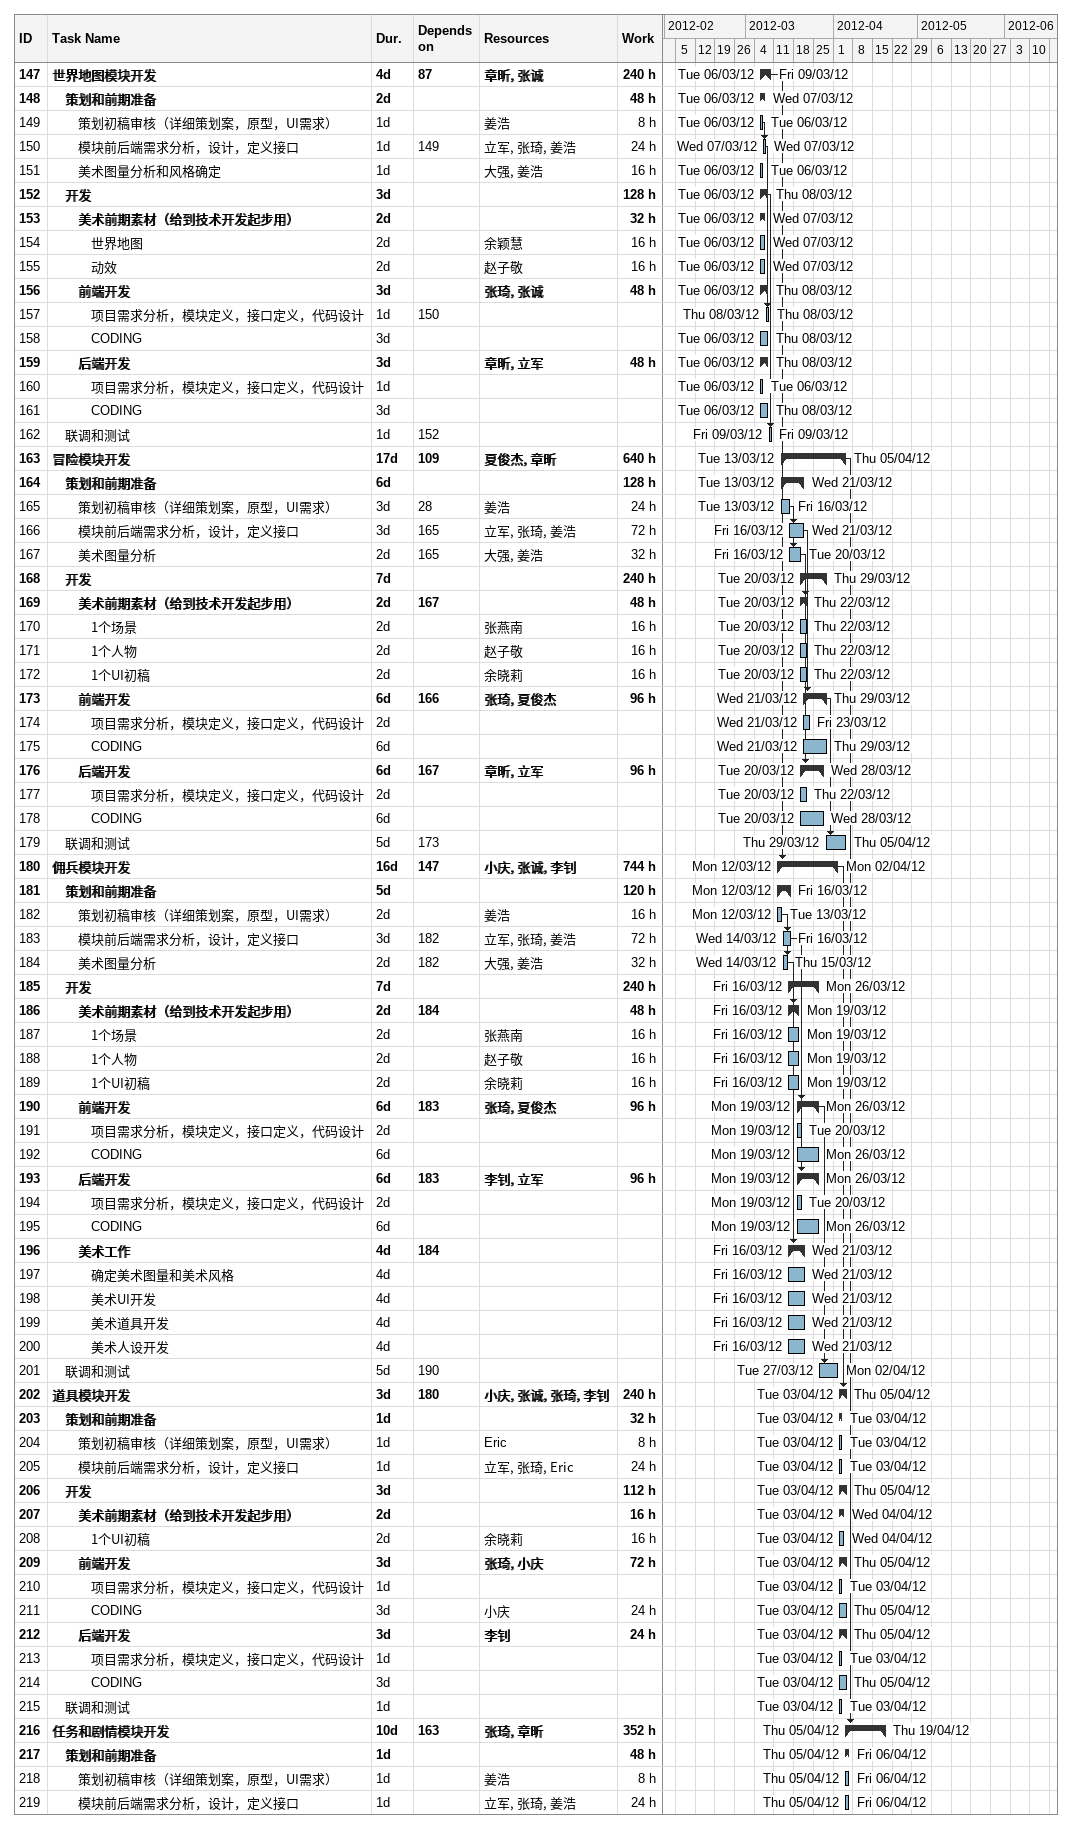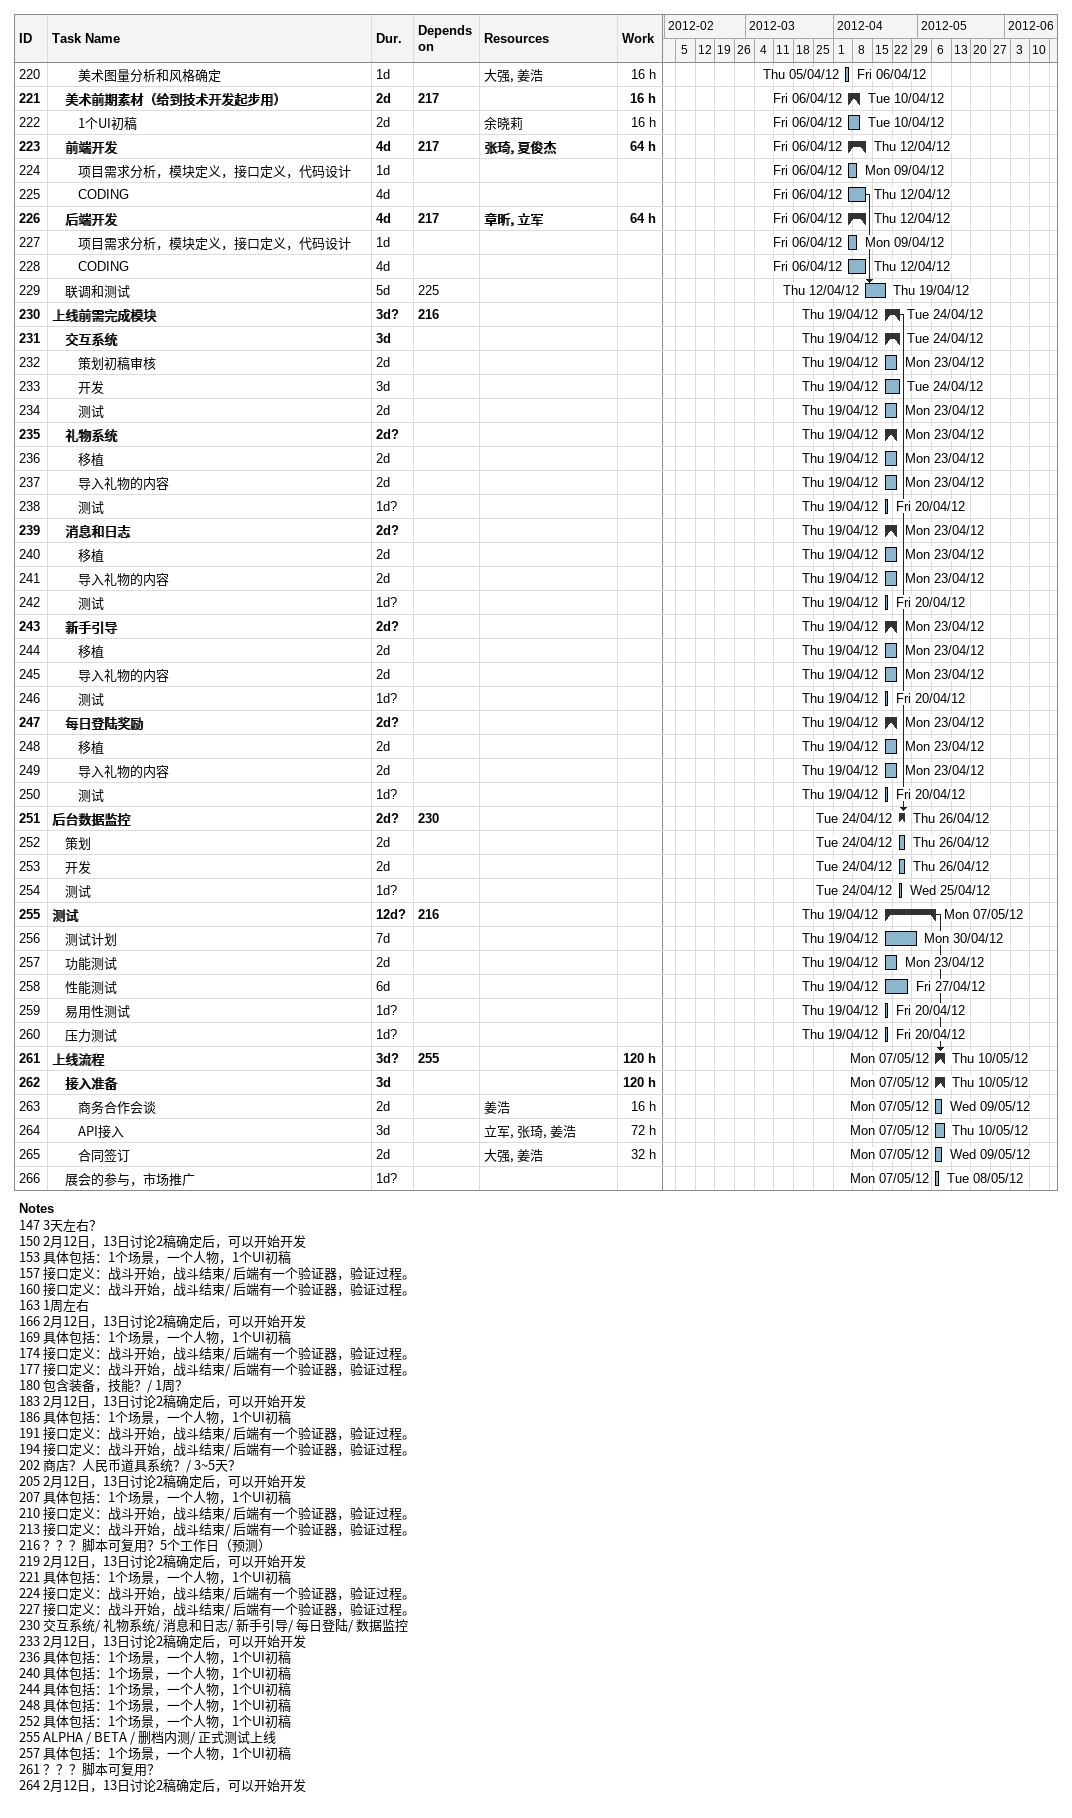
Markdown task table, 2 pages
| ID | Level | Task | Duration | Start | Finish | Predecessors | Resources | Work (h) |
|---|---|---|---|---|---|---|---|---|
| 147 | 1 | **世界地图模块开发** | 4d | 2012-03-06 | 2012-03-09 | 87 | 章昕, 张诚 | 240 |
| 148 | 2 | **策划和前期准备** | 2d | 2012-03-06 | 2012-03-07 |  |  | 48 |
| 149 | 3 | 策划初稿审核（详细策划案，原型，UI需求） | 1d | 2012-03-06 | 2012-03-06 |  | 姜浩 | 8 |
| 150 | 3 | 模块前后端需求分析，设计，定义接口 | 1d | 2012-03-07 | 2012-03-07 | 149 | 立军, 张琦, 姜浩 | 24 |
| 151 | 3 | 美术图量分析和风格确定 | 1d | 2012-03-06 | 2012-03-06 |  | 大强, 姜浩 | 16 |
| 152 | 2 | **开发** | 3d | 2012-03-06 | 2012-03-08 |  |  | 128 |
| 153 | 3 | **美术前期素材（给到技术开发起步用）** | 2d | 2012-03-06 | 2012-03-07 |  |  | 32 |
| 154 | 4 | 世界地图 | 2d | 2012-03-06 | 2012-03-07 |  | 余颖慧 | 16 |
| 155 | 4 | 动效 | 2d | 2012-03-06 | 2012-03-07 |  | 赵子敬 | 16 |
| 156 | 3 | **前端开发** | 3d | 2012-03-06 | 2012-03-08 |  | 张琦, 张诚 | 48 |
| 157 | 4 | 项目需求分析，模块定义，接口定义，代码设计 | 1d | 2012-03-08 | 2012-03-08 | 150 |  |  |
| 158 | 4 | CODING | 3d | 2012-03-06 | 2012-03-08 |  |  |  |
| 159 | 3 | **后端开发** | 3d | 2012-03-06 | 2012-03-08 |  | 章昕, 立军 | 48 |
| 160 | 4 | 项目需求分析，模块定义，接口定义，代码设计 | 1d | 2012-03-06 | 2012-03-06 |  |  |  |
| 161 | 4 | CODING | 3d | 2012-03-06 | 2012-03-08 |  |  |  |
| 162 | 2 | 联调和测试 | 1d | 2012-03-09 | 2012-03-09 | 152 |  |  |
| 163 | 1 | **冒险模块开发** | 17d | 2012-03-13 | 2012-04-05 | 109 | 夏俊杰, 章昕 | 640 |
| 164 | 2 | **策划和前期准备** | 6d | 2012-03-13 | 2012-03-21 |  |  | 128 |
| 165 | 3 | 策划初稿审核（详细策划案，原型，UI需求） | 3d | 2012-03-13 | 2012-03-16 | 28 | 姜浩 | 24 |
| 166 | 3 | 模块前后端需求分析，设计，定义接口 | 3d | 2012-03-16 | 2012-03-21 | 165 | 立军, 张琦, 姜浩 | 72 |
| 167 | 3 | 美术图量分析 | 2d | 2012-03-16 | 2012-03-20 | 165 | 大强, 姜浩 | 32 |
| 168 | 2 | **开发** | 7d | 2012-03-20 | 2012-03-29 |  |  | 240 |
| 169 | 3 | **美术前期素材（给到技术开发起步用）** | 2d | 2012-03-20 | 2012-03-22 | 167 |  | 48 |
| 170 | 4 | 1个场景 | 2d | 2012-03-20 | 2012-03-22 |  | 张燕南 | 16 |
| 171 | 4 | 1个人物 | 2d | 2012-03-20 | 2012-03-22 |  | 赵子敬 | 16 |
| 172 | 4 | 1个UI初稿 | 2d | 2012-03-20 | 2012-03-22 |  | 余晓莉 | 16 |
| 173 | 3 | **前端开发** | 6d | 2012-03-21 | 2012-03-29 | 166 | 张琦, 夏俊杰 | 96 |
| 174 | 4 | 项目需求分析，模块定义，接口定义，代码设计 | 2d | 2012-03-21 | 2012-03-23 |  |  |  |
| 175 | 4 | CODING | 6d | 2012-03-21 | 2012-03-29 |  |  |  |
| 176 | 3 | **后端开发** | 6d | 2012-03-20 | 2012-03-28 | 167 | 章昕, 立军 | 96 |
| 177 | 4 | 项目需求分析，模块定义，接口定义，代码设计 | 2d | 2012-03-20 | 2012-03-22 |  |  |  |
| 178 | 4 | CODING | 6d | 2012-03-20 | 2012-03-28 |  |  |  |
| 179 | 2 | 联调和测试 | 5d | 2012-03-29 | 2012-04-05 | 173 |  |  |
| 180 | 1 | **佣兵模块开发** | 16d | 2012-03-12 | 2012-04-02 | 147 | 小庆, 张诚, 李钊 | 744 |
| 181 | 2 | **策划和前期准备** | 5d | 2012-03-12 | 2012-03-16 |  |  | 120 |
| 182 | 3 | 策划初稿审核（详细策划案，原型，UI需求） | 2d | 2012-03-12 | 2012-03-13 |  | 姜浩 | 16 |
| 183 | 3 | 模块前后端需求分析，设计，定义接口 | 3d | 2012-03-14 | 2012-03-16 | 182 | 立军, 张琦, 姜浩 | 72 |
| 184 | 3 | 美术图量分析 | 2d | 2012-03-14 | 2012-03-15 | 182 | 大强, 姜浩 | 32 |
| 185 | 2 | **开发** | 7d | 2012-03-16 | 2012-03-26 |  |  | 240 |
| 186 | 3 | **美术前期素材（给到技术开发起步用）** | 2d | 2012-03-16 | 2012-03-19 | 184 |  | 48 |
| 187 | 4 | 1个场景 | 2d | 2012-03-16 | 2012-03-19 |  | 张燕南 | 16 |
| 188 | 4 | 1个人物 | 2d | 2012-03-16 | 2012-03-19 |  | 赵子敬 | 16 |
| 189 | 4 | 1个UI初稿 | 2d | 2012-03-16 | 2012-03-19 |  | 余晓莉 | 16 |
| 190 | 3 | **前端开发** | 6d | 2012-03-19 | 2012-03-26 | 183 | 张琦, 夏俊杰 | 96 |
| 191 | 4 | 项目需求分析，模块定义，接口定义，代码设计 | 2d | 2012-03-19 | 2012-03-20 |  |  |  |
| 192 | 4 | CODING | 6d | 2012-03-19 | 2012-03-26 |  |  |  |
| 193 | 3 | **后端开发** | 6d | 2012-03-19 | 2012-03-26 | 183 | 李钊, 立军 | 96 |
| 194 | 4 | 项目需求分析，模块定义，接口定义，代码设计 | 2d | 2012-03-19 | 2012-03-20 |  |  |  |
| 195 | 4 | CODING | 6d | 2012-03-19 | 2012-03-26 |  |  |  |
| 196 | 3 | **美术工作** | 4d | 2012-03-16 | 2012-03-21 | 184 |  |  |
| 197 | 4 | 确定美术图量和美术风格 | 4d | 2012-03-16 | 2012-03-21 |  |  |  |
| 198 | 4 | 美术UI开发 | 4d | 2012-03-16 | 2012-03-21 |  |  |  |
| 199 | 4 | 美术道具开发 | 4d | 2012-03-16 | 2012-03-21 |  |  |  |
| 200 | 4 | 美术人设开发 | 4d | 2012-03-16 | 2012-03-21 |  |  |  |
| 201 | 2 | 联调和测试 | 5d | 2012-03-27 | 2012-04-02 | 190 |  |  |
| 202 | 1 | **道具模块开发** | 3d | 2012-04-03 | 2012-04-05 | 180 | 小庆, 张诚, 张琦, 李钊 | 240 |
| 203 | 2 | **策划和前期准备** | 1d | 2012-04-03 | 2012-04-03 |  |  | 32 |
| 204 | 3 | 策划初稿审核（详细策划案，原型，UI需求） | 1d | 2012-04-03 | 2012-04-03 |  | Eric | 8 |
| 205 | 3 | 模块前后端需求分析，设计，定义接口 | 1d | 2012-04-03 | 2012-04-03 |  | 立军, 张琦, Eric | 24 |
| 206 | 2 | **开发** | 3d | 2012-04-03 | 2012-04-05 |  |  | 112 |
| 207 | 3 | **美术前期素材（给到技术开发起步用）** | 2d | 2012-04-03 | 2012-04-04 |  |  | 16 |
| 208 | 4 | 1个UI初稿 | 2d | 2012-04-03 | 2012-04-04 |  | 余晓莉 | 16 |
| 209 | 3 | **前端开发** | 3d | 2012-04-03 | 2012-04-05 |  | 张琦, 小庆 | 72 |
| 210 | 4 | 项目需求分析，模块定义，接口定义，代码设计 | 1d | 2012-04-03 | 2012-04-03 |  |  |  |
| 211 | 4 | CODING | 3d | 2012-04-03 | 2012-04-05 |  | 小庆 | 24 |
| 212 | 3 | **后端开发** | 3d | 2012-04-03 | 2012-04-05 |  | 李钊 | 24 |
| 213 | 4 | 项目需求分析，模块定义，接口定义，代码设计 | 1d | 2012-04-03 | 2012-04-03 |  |  |  |
| 214 | 4 | CODING | 3d | 2012-04-03 | 2012-04-05 |  |  |  |
| 215 | 2 | 联调和测试 | 1d | 2012-04-03 | 2012-04-03 |  |  |  |
| 216 | 1 | **任务和剧情模块开发** | 10d | 2012-04-05 | 2012-04-19 | 163 | 张琦, 章昕 | 352 |
| 217 | 2 | **策划和前期准备** | 1d | 2012-04-05 | 2012-04-06 |  |  | 48 |
| 218 | 3 | 策划初稿审核（详细策划案，原型，UI需求） | 1d | 2012-04-05 | 2012-04-06 |  | 姜浩 | 8 |
| 219 | 3 | 模块前后端需求分析，设计，定义接口 | 1d | 2012-04-05 | 2012-04-06 |  | 立军, 张琦, 姜浩 | 24 |
| 220 | 3 | 美术图量分析和风格确定 | 1d | 2012-04-05 | 2012-04-06 |  | 大强, 姜浩 | 16 |
| 221 | 2 | **美术前期素材（给到技术开发起步用）** | 2d | 2012-04-06 | 2012-04-10 | 217 |  | 16 |
| 222 | 3 | 1个UI初稿 | 2d | 2012-04-06 | 2012-04-10 |  | 余晓莉 | 16 |
| 223 | 2 | **前端开发** | 4d | 2012-04-06 | 2012-04-12 | 217 | 张琦, 夏俊杰 | 64 |
| 224 | 3 | 项目需求分析，模块定义，接口定义，代码设计 | 1d | 2012-04-06 | 2012-04-09 |  |  |  |
| 225 | 3 | CODING | 4d | 2012-04-06 | 2012-04-12 |  |  |  |
| 226 | 2 | **后端开发** | 4d | 2012-04-06 | 2012-04-12 | 217 | 章昕, 立军 | 64 |
| 227 | 3 | 项目需求分析，模块定义，接口定义，代码设计 | 1d | 2012-04-06 | 2012-04-09 |  |  |  |
| 228 | 3 | CODING | 4d | 2012-04-06 | 2012-04-12 |  |  |  |
| 229 | 2 | 联调和测试 | 5d | 2012-04-12 | 2012-04-19 | 225 |  |  |
| 230 | 1 | **上线前需完成模块** | 3d? | 2012-04-19 | 2012-04-24 | 216 |  |  |
| 231 | 2 | **交互系统** | 3d | 2012-04-19 | 2012-04-24 |  |  |  |
| 232 | 3 | 策划初稿审核 | 2d | 2012-04-19 | 2012-04-23 |  |  |  |
| 233 | 3 | 开发 | 3d | 2012-04-19 | 2012-04-24 |  |  |  |
| 234 | 3 | 测试 | 2d | 2012-04-19 | 2012-04-23 |  |  |  |
| 235 | 2 | **礼物系统** | 2d? | 2012-04-19 | 2012-04-23 |  |  |  |
| 236 | 3 | 移植 | 2d | 2012-04-19 | 2012-04-23 |  |  |  |
| 237 | 3 | 导入礼物的内容 | 2d | 2012-04-19 | 2012-04-23 |  |  |  |
| 238 | 3 | 测试 | 1d? | 2012-04-19 | 2012-04-20 |  |  |  |
| 239 | 2 | **消息和日志** | 2d? | 2012-04-19 | 2012-04-23 |  |  |  |
| 240 | 3 | 移植 | 2d | 2012-04-19 | 2012-04-23 |  |  |  |
| 241 | 3 | 导入礼物的内容 | 2d | 2012-04-19 | 2012-04-23 |  |  |  |
| 242 | 3 | 测试 | 1d? | 2012-04-19 | 2012-04-20 |  |  |  |
| 243 | 2 | **新手引导** | 2d? | 2012-04-19 | 2012-04-23 |  |  |  |
| 244 | 3 | 移植 | 2d | 2012-04-19 | 2012-04-23 |  |  |  |
| 245 | 3 | 导入礼物的内容 | 2d | 2012-04-19 | 2012-04-23 |  |  |  |
| 246 | 3 | 测试 | 1d? | 2012-04-19 | 2012-04-20 |  |  |  |
| 247 | 2 | **每日登陆奖励** | 2d? | 2012-04-19 | 2012-04-23 |  |  |  |
| 248 | 3 | 移植 | 2d | 2012-04-19 | 2012-04-23 |  |  |  |
| 249 | 3 | 导入礼物的内容 | 2d | 2012-04-19 | 2012-04-23 |  |  |  |
| 250 | 3 | 测试 | 1d? | 2012-04-19 | 2012-04-20 |  |  |  |
| 251 | 1 | **后台数据监控** | 2d? | 2012-04-24 | 2012-04-26 | 230 |  |  |
| 252 | 2 | 策划 | 2d | 2012-04-24 | 2012-04-26 |  |  |  |
| 253 | 2 | 开发 | 2d | 2012-04-24 | 2012-04-26 |  |  |  |
| 254 | 2 | 测试 | 1d? | 2012-04-24 | 2012-04-25 |  |  |  |
| 255 | 1 | **测试** | 12d? | 2012-04-19 | 2012-05-07 | 216 |  |  |
| 256 | 2 | 测试计划 | 7d | 2012-04-19 | 2012-04-30 |  |  |  |
| 257 | 2 | 功能测试 | 2d | 2012-04-19 | 2012-04-23 |  |  |  |
| 258 | 2 | 性能测试 | 6d | 2012-04-19 | 2012-04-27 |  |  |  |
| 259 | 2 | 易用性测试 | 1d? | 2012-04-19 | 2012-04-20 |  |  |  |
| 260 | 2 | 压力测试 | 1d? | 2012-04-19 | 2012-04-20 |  |  |  |
| 261 | 1 | **上线流程** | 3d? | 2012-05-07 | 2012-05-10 | 255 |  | 120 |
| 262 | 2 | **接入准备** | 3d | 2012-05-07 | 2012-05-10 |  |  | 120 |
| 263 | 3 | 商务合作会谈 | 2d | 2012-05-07 | 2012-05-09 |  | 姜浩 | 16 |
| 264 | 3 | API接入 | 3d | 2012-05-07 | 2012-05-10 |  | 立军, 张琦, 姜浩 | 72 |
| 265 | 3 | 合同签订 | 2d | 2012-05-07 | 2012-05-09 |  | 大强, 姜浩 | 32 |
| 266 | 2 | 展会的参与，市场推广 | 1d? | 2012-05-07 | 2012-05-08 |  |  |  |

Notes
- 147: 3天左右？
- 150: 2月12日，13日讨论2稿确定后，可以开始开发
- 153: 具体包括： 1个场景，一个人物，1个UI初稿
- 157: 接口定义：战斗开始，战斗结束 / 后端有一个验证器，验证过程。
- 160: 接口定义：战斗开始，战斗结束 / 后端有一个验证器，验证过程。
- 163: 1周左右
- 166: 2月12日，13日讨论2稿确定后，可以开始开发
- 169: 具体包括： 1个场景，一个人物，1个UI初稿
- 174: 接口定义：战斗开始，战斗结束 / 后端有一个验证器，验证过程。
- 177: 接口定义：战斗开始，战斗结束 / 后端有一个验证器，验证过程。
- 180: 包含装备，技能？ / 1周？
- 183: 2月12日，13日讨论2稿确定后，可以开始开发
- 186: 具体包括： 1个场景，一个人物，1个UI初稿
- 191: 接口定义：战斗开始，战斗结束 / 后端有一个验证器，验证过程。
- 194: 接口定义：战斗开始，战斗结束 / 后端有一个验证器，验证过程。
- 202: 商店？人民币道具系统？ / 3~5天？
- 205: 2月12日，13日讨论2稿确定后，可以开始开发
- 207: 具体包括： 1个场景，一个人物，1个UI初稿
- 210: 接口定义：战斗开始，战斗结束 / 后端有一个验证器，验证过程。
- 213: 接口定义：战斗开始，战斗结束 / 后端有一个验证器，验证过程。
- 216: ？？？脚本可复用？ 5个工作日（预测）
- 219: 2月12日，13日讨论2稿确定后，可以开始开发
- 221: 具体包括： 1个场景，一个人物，1个UI初稿
- 224: 接口定义：战斗开始，战斗结束 / 后端有一个验证器，验证过程。
- 227: 接口定义：战斗开始，战斗结束 / 后端有一个验证器，验证过程。
- 230: 交互系统 / 礼物系统 / 消息和日志 / 新手引导 / 每日登陆 / 数据监控
- 233: 2月12日，13日讨论2稿确定后，可以开始开发
- 236: 具体包括： 1个场景，一个人物，1个UI初稿
- 240: 具体包括： 1个场景，一个人物，1个UI初稿
- 244: 具体包括： 1个场景，一个人物，1个UI初稿
- 248: 具体包括： 1个场景，一个人物，1个UI初稿
- 252: 具体包括： 1个场景，一个人物，1个UI初稿
- 255: ALPHA / BETA / 删档内测 / 正式测试上线
- 257: 具体包括： 1个场景，一个人物，1个UI初稿
- 261: ？？？脚本可复用？
- 264: 2月12日，13日讨论2稿确定后，可以开始开发
